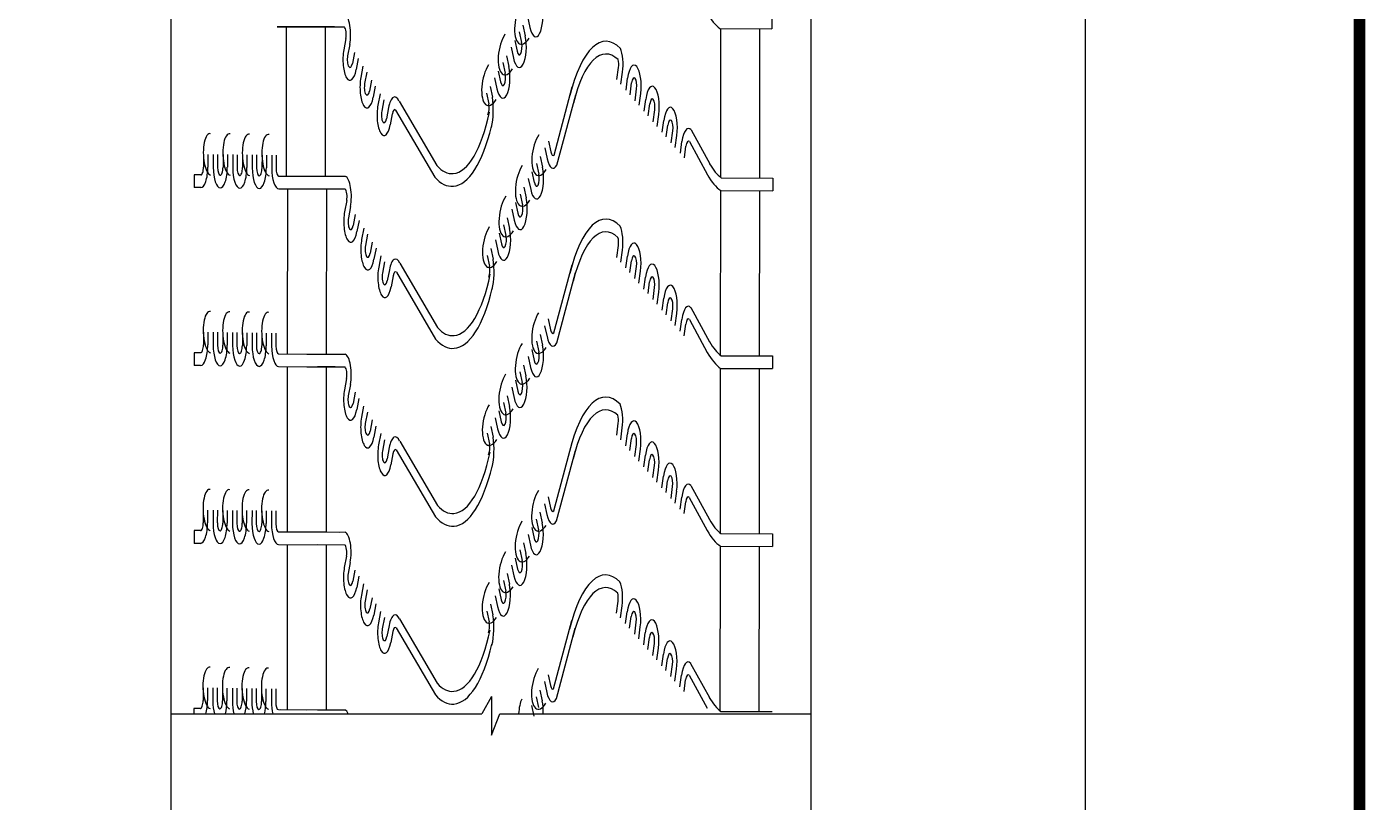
# Model space of a CAD drawing. Header units: inches. Extents: x -26985 to 86262, y -10753 to 149570.
# Drawn here: x -4151 to -3566, y 83993 to 84332 of the extents above; entities that cross this region are included whole.
import ezdxf

# ---------------------------------------------------------------- set-up
doc = ezdxf.new("R2010")
doc.units = ezdxf.units.IN
doc.header["$MEASUREMENT"] = 0
doc.layers.add('JYKC', color=4, linetype='Continuous')
doc.layers.add('JYKC-YM', color=4, linetype='Continuous')

# ---------------------------------------------------------------- blocks, each defined once
blk = doc.blocks.new('1341551151321')
at = {"layer": 'JYKC', "color": 132}
for p, q in [((84369.57, -22359.48), (87909.57, -22359.48)), ((84369.57, -22639.48), (87909.57, -22639.48))]:
    blk.add_line(p, q, dxfattribs=at)
at = {"layer": 'JYKC', "color": 136, "ltscale": 0.5}
for p, q in [((84904.83, -22495.56), (84904.83, -22359.48)), ((84599.78, -22376.5), (84605.33, -22376.5)), ((84605.24, -22399.25), (84605.33, -22376.5)), ((84670.54, -22398.66), (84670.63, -22376.15)), ((84670.63, -22376.15), (84676.18, -22376.15)), ((84676.09, -22398.9), (84676.18, -22376.15)), ((84748.29, -22398.72), (84748.38, -22376.21)), ((84748.38, -22376.21), (84753.93, -22376.21)), ((84753.84, -22398.95), (84753.93, -22376.21)), ((84826.04, -22398.78), (84826.13, -22376.27)), ((84826.13, -22376.27), (84831.68, -22376.27)), ((84831.59, -22399.01), (84831.68, -22376.27)), ((84903.79, -22398.84), (84903.88, -22376.33)), ((84670.61, -22381.84), (84605.31, -22381.79)), ((84748.36, -22381.89), (84676.16, -22381.84)), ((84826.11, -22381.95), (84753.91, -22381.9)), ((84903.86, -22382.01), (84831.66, -22381.96)), ((84670.36, -22398.89), (84605.24, -22398.84)), ((84748.11, -22398.95), (84676.09, -22398.9)), ((84825.86, -22399.01), (84753.84, -22398.95)), ((84903.61, -22399.07), (84831.59, -22399.01)), ((84649.52, -22411.88), (84664.44, -22403.69)), ((84654.71, -22412.55), (84669.14, -22404.7)), ((84727.27, -22411.93), (84742.19, -22403.75)), ((84732.46, -22412.61), (84746.89, -22404.76)), ((84805.02, -22411.99), (84819.94, -22403.81)), ((84810.21, -22412.67), (84824.64, -22404.82)), ((84882.77, -22412.05), (84897.69, -22403.87)), ((84887.96, -22412.73), (84902.39, -22404.88)), ((84659.8, -22416.54), (84654.64, -22415.85)), ((84661.83, -22414.78), (84656.67, -22414.09)), ((84737.55, -22416.6), (84732.39, -22415.91)), ((84739.58, -22414.84), (84734.42, -22414.14)), ((84815.3, -22416.66), (84810.14, -22415.97)), ((84817.33, -22414.9), (84812.17, -22414.2)), ((84893.05, -22416.72), (84887.89, -22416.02)), ((84895.08, -22414.95), (84889.92, -22414.26)), ((84652.62, -22422.7), (84647.46, -22422.01)), ((84655.23, -22420.51), (84649.99, -22419.81)), ((84657.26, -22418.75), (84652.02, -22418.04)), ((84730.37, -22422.76), (84725.21, -22422.07)), ((84732.98, -22420.57), (84727.74, -22419.86)), ((84735.01, -22418.81), (84729.77, -22418.1)), ((84808.12, -22422.82), (84802.96, -22422.13)), ((84810.73, -22420.63), (84805.49, -22419.92)), ((84812.77, -22418.86), (84807.52, -22418.16)), ((84885.87, -22422.88), (84880.71, -22422.19)), ((84888.49, -22420.69), (84883.24, -22419.98)), ((84890.52, -22418.92), (84885.27, -22418.22)), ((84646.02, -22428.43), (84640.78, -22427.73)), ((84648.05, -22426.67), (84642.81, -22425.97)), ((84650.58, -22424.47), (84645.43, -22423.77)), ((84723.77, -22428.49), (84718.53, -22427.79)), ((84725.8, -22426.73), (84720.56, -22426.03)), ((84728.34, -22424.53), (84723.18, -22423.83)), ((84801.52, -22428.55), (84796.28, -22427.85)), ((84803.55, -22426.79), (84798.31, -22426.08)), ((84806.09, -22424.58), (84800.93, -22423.89)), ((84879.27, -22428.61), (84874.03, -22427.91)), ((84881.3, -22426.85), (84876.06, -22426.14)), ((84883.84, -22424.64), (84878.68, -22423.95)), ((84638.83, -22434.6), (84633.59, -22433.89)), ((84641.37, -22432.39), (84636.21, -22431.7)), ((84643.4, -22430.63), (84638.24, -22429.94)), ((84716.58, -22434.65), (84711.34, -22433.95)), ((84719.12, -22432.45), (84713.96, -22431.76)), ((84721.15, -22430.69), (84715.99, -22429.99)), ((84794.33, -22434.71), (84789.09, -22434.01)), ((84796.87, -22432.51), (84791.71, -22431.81)), ((84798.9, -22430.74), (84793.74, -22430.05)), ((84872.08, -22434.77), (84866.84, -22434.07)), ((84874.62, -22432.57), (84869.46, -22431.87)), ((84876.65, -22430.8), (84871.49, -22430.11)), ((84632.15, -22440.32), (84626.99, -22439.62)), ((84634.18, -22438.55), (84629.02, -22437.86)), ((84636.8, -22436.36), (84631.56, -22435.66)), ((84709.9, -22440.37), (84704.74, -22439.68)), ((84711.93, -22438.61), (84706.77, -22437.92)), ((84714.55, -22436.42), (84709.31, -22435.71)), ((84787.65, -22440.43), (84782.49, -22439.74)), ((84789.68, -22438.67), (84784.52, -22437.98)), ((84792.3, -22436.48), (84787.06, -22435.77)), ((84865.4, -22440.49), (84860.24, -22439.8)), ((84867.43, -22438.73), (84862.27, -22438.03)), ((84870.05, -22436.53), (84864.81, -22435.83)), ((84627.58, -22444.28), (84622.34, -22443.58)), ((84629.61, -22442.52), (84624.37, -22441.82)), ((84705.33, -22444.34), (84700.09, -22443.64)), ((84707.36, -22442.58), (84702.12, -22441.87)), ((84783.08, -22444.4), (84777.84, -22443.7)), ((84785.11, -22442.64), (84779.87, -22441.93)), ((84860.83, -22444.46), (84855.59, -22443.75)), ((84862.86, -22442.69), (84857.62, -22441.99)), ((84664.94, -22470.56), (84634.18, -22462.33)), ((84742.69, -22470.62), (84711.93, -22462.39)), ((84820.44, -22470.68), (84789.68, -22462.45)), ((84898.2, -22470.74), (84867.43, -22462.51)), ((84660.59, -22471.8), (84630.76, -22463.83)), ((84738.34, -22471.86), (84708.51, -22463.88)), ((84816.09, -22471.92), (84786.26, -22463.94)), ((84893.85, -22471.98), (84864.01, -22464)), ((84654.48, -22474.25), (84659.22, -22473.22)), ((84657.47, -22475.85), (84662.21, -22474.81)), ((84732.23, -22474.31), (84736.97, -22473.28)), ((84735.22, -22475.91), (84739.96, -22474.87)), ((84809.98, -22474.37), (84814.72, -22473.33)), ((84812.97, -22475.97), (84817.71, -22474.93)), ((84887.73, -22474.43), (84892.47, -22473.39)), ((84890.72, -22476.02), (84895.46, -22474.99)), ((84661.21, -22477.84), (84665.88, -22476.83)), ((84664.21, -22479.44), (84668.88, -22478.42)), ((84667.88, -22481.45), (84672.62, -22480.42)), ((84738.96, -22477.9), (84743.63, -22476.88)), ((84741.96, -22479.5), (84746.63, -22478.48)), ((84745.63, -22481.51), (84750.37, -22480.48)), ((84816.71, -22477.96), (84821.38, -22476.94)), ((84819.71, -22479.56), (84824.38, -22478.54)), ((84823.38, -22481.57), (84828.12, -22480.54)), ((84894.47, -22478.02), (84899.13, -22477)), ((84897.46, -22479.62), (84902.13, -22478.6)), ((84901.13, -22481.63), (84905.87, -22480.59)), ((84600.02, -22483.4), (84604.77, -22482.36)), ((84603.77, -22485.4), (84608.44, -22484.38)), ((84606.76, -22486.99), (84611.43, -22485.97)), ((84670.88, -22483.05), (84675.62, -22482.02)), ((84674.62, -22485.05), (84679.29, -22484.03)), ((84677.61, -22486.64), (84682.28, -22485.62)), ((84748.63, -22483.11), (84753.37, -22482.07)), ((84752.37, -22485.1), (84757.04, -22484.09)), ((84755.36, -22486.7), (84760.03, -22485.68)), ((84826.38, -22483.17), (84831.12, -22482.13)), ((84830.12, -22485.16), (84834.79, -22484.14)), ((84833.11, -22486.76), (84837.78, -22485.74)), ((84610.43, -22489), (84615.18, -22487.97)), ((84613.43, -22490.6), (84618.17, -22489.57)), ((84617.17, -22492.6), (84621.84, -22491.58)), ((84681.28, -22488.65), (84686.03, -22487.62)), ((84684.28, -22490.25), (84689.02, -22489.22)), ((84688.02, -22492.25), (84692.69, -22491.23)), ((84691.02, -22493.84), (84695.69, -22492.83)), ((84759.04, -22488.71), (84763.78, -22487.68)), ((84762.03, -22490.31), (84766.77, -22489.27)), ((84765.77, -22492.31), (84770.44, -22491.29)), ((84768.77, -22493.9), (84773.44, -22492.88)), ((84836.79, -22488.77), (84841.53, -22487.74)), ((84839.78, -22490.37), (84844.52, -22489.33)), ((84843.52, -22492.36), (84848.19, -22491.34)), ((84620.17, -22494.19), (84624.84, -22493.17)), ((84623.84, -22496.21), (84628.58, -22495.17)), ((84626.83, -22497.8), (84631.58, -22496.77)), ((84694.69, -22495.86), (84699.43, -22494.82)), ((84697.68, -22497.45), (84702.43, -22496.42)), ((84701.43, -22499.45), (84706.1, -22498.43)), ((84772.44, -22495.91), (84777.18, -22494.88)), ((84775.44, -22497.51), (84780.18, -22496.48)), ((84779.18, -22499.51), (84783.85, -22498.49)), ((84846.52, -22493.96), (84851.19, -22492.94)), ((84850.19, -22495.97), (84854.93, -22494.94)), ((84853.19, -22497.57), (84857.93, -22496.53)), ((84856.93, -22499.56), (84861.6, -22498.55)), ((84914.09, -22499.16), (84904.83, -22495.56)), ((84630.58, -22499.8), (84635.25, -22498.78)), ((84633.57, -22501.39), (84638.24, -22500.38)), ((84704.42, -22501.05), (84709.09, -22500.03)), ((84782.17, -22501.1), (84786.84, -22500.08)), ((84859.92, -22501.16), (84864.59, -22500.14)), ((84897.32, -22499.16), (84904.83, -22503.34)), ((84897.32, -22499.16), (84914.09, -22499.16)), ((84904.83, -22639.48), (84904.83, -22503.34)), ((84637.02, -22539.61), (84665.15, -22523.13)), ((84640.89, -22541.11), (84670.17, -22523.95)), ((84707.87, -22539.26), (84736, -22522.78)), ((84711.74, -22540.77), (84741.03, -22523.6)), ((84785.62, -22539.32), (84813.75, -22522.84)), ((84789.49, -22540.82), (84818.78, -22523.66)), ((84863.37, -22539.38), (84891.5, -22522.9)), ((84867.24, -22540.88), (84896.53, -22523.72)), ((84639.84, -22544.19), (84644.7, -22545.1)), ((84642.51, -22542.53), (84647.37, -22543.44)), ((84710.69, -22543.84), (84715.55, -22544.75)), ((84713.36, -22542.18), (84718.22, -22543.09)), ((84788.44, -22543.9), (84793.31, -22544.81)), ((84791.11, -22542.24), (84795.97, -22543.15)), ((84866.19, -22543.96), (84871.06, -22544.87)), ((84868.86, -22542.3), (84873.72, -22543.21)), ((84630.43, -22549.99), (84635.29, -22550.9)), ((84633.76, -22547.91), (84638.7, -22548.84)), ((84636.43, -22546.25), (84641.37, -22547.18)), ((84698.61, -22551.3), (84703.47, -22552.21)), ((84701.28, -22549.64), (84706.14, -22550.55)), ((84704.61, -22547.56), (84709.55, -22548.49)), ((84707.28, -22545.9), (84712.22, -22546.83)), ((84776.36, -22551.36), (84781.22, -22552.27)), ((84779.03, -22549.7), (84783.89, -22550.61)), ((84782.36, -22547.62), (84787.3, -22548.55)), ((84785.03, -22545.96), (84789.97, -22546.89)), ((84854.11, -22551.42), (84858.97, -22552.33)), ((84856.78, -22549.76), (84861.64, -22550.67)), ((84860.11, -22547.68), (84865.05, -22548.6)), ((84862.78, -22546.02), (84867.72, -22546.94)), ((84621.67, -22555.37), (84626.61, -22556.3)), ((84624.34, -22553.71), (84629.28, -22554.64)), ((84627.76, -22551.65), (84632.62, -22552.56)), ((84689.19, -22557.1), (84694.05, -22558.01)), ((84692.53, -22555.02), (84697.46, -22555.95)), ((84695.19, -22553.36), (84700.13, -22554.29)), ((84766.94, -22557.16), (84771.8, -22558.07)), ((84770.28, -22555.08), (84775.21, -22556.01)), ((84772.94, -22553.42), (84777.88, -22554.35)), ((84844.69, -22557.22), (84849.55, -22558.13)), ((84848.03, -22555.14), (84852.96, -22556.07)), ((84850.69, -22553.48), (84855.63, -22554.4)), ((84609.59, -22562.83), (84614.53, -22563.76)), ((84612.26, -22561.17), (84617.19, -22562.1)), ((84615.67, -22559.11), (84620.53, -22560.02)), ((84618.34, -22557.45), (84623.2, -22558.36)), ((84680.44, -22562.49), (84685.38, -22563.41)), ((84683.11, -22560.82), (84688.04, -22561.75)), ((84686.52, -22558.76), (84691.38, -22559.67)), ((84747.55, -22579.93), (84747.62, -22563.11)), ((84758.19, -22562.54), (84763.13, -22563.47)), ((84760.86, -22560.88), (84765.8, -22561.81)), ((84764.27, -22558.82), (84769.13, -22559.73)), ((84825.32, -22575.25), (84825.37, -22563.17)), ((84835.94, -22562.6), (84840.88, -22563.53)), ((84838.61, -22560.94), (84843.55, -22561.87)), ((84842.02, -22558.88), (84846.88, -22559.79)), ((84604.52, -22592.93), (84604.57, -22563.5)), ((84604.55, -22567.87), (84604.52, -22592.93)), ((84669.75, -22592.19), (84669.78, -22563.22)), ((84675.3, -22592.2), (84675.33, -22563.22)), ((84747.57, -22575.2), (84747.61, -22565.54)), ((84753.1, -22579.94), (84753.17, -22563.21)), ((84753.15, -22567.58), (84753.12, -22575.2)), ((84825.32, -22575.25), (84825.36, -22565.6)), ((84830.87, -22575.26), (84830.92, -22563.27)), ((84903.07, -22575.31), (84903.12, -22563.23)), ((84903.07, -22575.31), (84903.11, -22565.66)), ((84669.77, -22571.75), (84604.55, -22571.7)), ((84675.33, -22571.35), (84747.59, -22571.41)), ((84753.14, -22571.41), (84825.34, -22571.46)), ((84825.25, -22592.31), (84825.34, -22571.46)), ((84830.8, -22592.31), (84830.89, -22571.47)), ((84830.89, -22571.47), (84903.09, -22571.52)), ((84903, -22592.37), (84903.09, -22571.52)), ((84747.5, -22592.25), (84747.55, -22579.93)), ((84753.05, -22592.26), (84753.1, -22579.94)), ((84903.01, -22591.28), (84903.05, -22580.05)), ((84669.75, -22588.81), (84604.53, -22588.76)), ((84675.31, -22588.41), (84747.52, -22588.46)), ((84753.07, -22588.47), (84825.27, -22588.52)), ((84830.82, -22588.52), (84903.02, -22588.58)), ((84660.63, -22597.64), (84666.17, -22597.64)), ((84660.64, -22593.37), (84666.27, -22593.38)), ((84660.64, -22595.27), (84666.27, -22595.27)), ((84738.38, -22597.69), (84743.92, -22597.7)), ((84738.39, -22593.43), (84744.02, -22593.43)), ((84738.39, -22595.33), (84744.02, -22595.33)), ((84816.13, -22597.75), (84821.67, -22597.76)), ((84816.14, -22593.49), (84821.78, -22593.49)), ((84816.14, -22595.38), (84821.77, -22595.39)), ((84893.88, -22597.81), (84899.42, -22597.81)), ((84893.89, -22593.55), (84899.53, -22593.55)), ((84893.89, -22595.44), (84899.52, -22595.45)), ((84660.51, -22603.8), (84666.15, -22603.8)), ((84660.52, -22601.9), (84666.15, -22601.9)), ((84660.62, -22599.53), (84666.16, -22599.54)), ((84738.27, -22601.96), (84743.9, -22601.96)), ((84738.27, -22603.85), (84743.9, -22603.86)), ((84738.37, -22599.59), (84743.91, -22599.59)), ((84816.02, -22602.02), (84821.65, -22602.02)), ((84816.02, -22603.91), (84821.65, -22603.92)), ((84816.12, -22599.65), (84821.66, -22599.65)), ((84893.77, -22602.07), (84899.4, -22602.08)), ((84893.77, -22603.97), (84899.4, -22603.97)), ((84893.87, -22599.71), (84899.41, -22599.71)), ((84660.5, -22608.06), (84666.04, -22608.06)), ((84660.51, -22606.16), (84666.05, -22606.17)), ((84738.25, -22608.12), (84743.79, -22608.12)), ((84738.26, -22606.22), (84743.8, -22606.23)), ((84816, -22608.18), (84821.54, -22608.18)), ((84816.01, -22606.28), (84821.55, -22606.28)), ((84893.75, -22608.23), (84899.29, -22608.24)), ((84893.76, -22606.34), (84899.3, -22606.34)), ((84660.38, -22614.69), (84665.93, -22614.7)), ((84660.39, -22612.32), (84666.02, -22612.33)), ((84660.4, -22610.43), (84666.03, -22610.43)), ((84738.13, -22614.75), (84743.68, -22614.75)), ((84738.14, -22612.38), (84743.77, -22612.39)), ((84738.15, -22610.49), (84743.78, -22610.49)), ((84815.88, -22614.81), (84821.43, -22614.81)), ((84815.89, -22612.44), (84821.52, -22612.44)), ((84815.9, -22610.54), (84821.53, -22610.55)), ((84893.63, -22614.87), (84899.18, -22614.87)), ((84893.64, -22612.5), (84899.27, -22612.5)), ((84893.65, -22610.6), (84899.28, -22610.61)), ((84660.27, -22620.85), (84665.9, -22620.86)), ((84660.28, -22618.96), (84665.91, -22618.96)), ((84660.38, -22616.59), (84665.92, -22616.59)), ((84738.02, -22620.91), (84743.65, -22620.91)), ((84738.03, -22619.01), (84743.66, -22619.02)), ((84738.13, -22616.65), (84743.67, -22616.65)), ((84815.77, -22620.97), (84821.4, -22620.97)), ((84815.78, -22619.07), (84821.41, -22619.08)), ((84815.88, -22616.7), (84821.42, -22616.71)), ((84893.52, -22621.03), (84899.15, -22621.03)), ((84893.53, -22619.13), (84899.16, -22619.13)), ((84893.63, -22616.76), (84899.17, -22616.77)), ((84660.25, -22625.11), (84665.8, -22625.12)), ((84660.26, -22623.22), (84665.81, -22623.22)), ((84669.26, -22626.31), (84669.25, -22629.15)), ((84674.82, -22626.31), (84674.81, -22629.15)), ((84738, -22625.17), (84743.55, -22625.18)), ((84738.01, -22623.28), (84743.56, -22623.28)), ((84747.01, -22626.36), (84747, -22629.21)), ((84752.57, -22626.37), (84752.56, -22629.21)), ((84815.75, -22625.23), (84821.3, -22625.24)), ((84815.76, -22623.34), (84821.31, -22623.34)), ((84824.76, -22626.42), (84824.75, -22629.27)), ((84830.32, -22626.43), (84830.31, -22629.27)), ((84893.5, -22625.29), (84899.05, -22625.29)), ((84893.51, -22623.39), (84899.06, -22623.4)), ((84902.51, -22626.48), (84902.5, -22629.32)), ((84669.25, -22629.15), (84674.81, -22629.15)), ((84747, -22629.21), (84752.56, -22629.21)), ((84824.75, -22629.27), (84830.31, -22629.27)), ((84902.5, -22629.32), (84904.83, -22629.33))]:
    blk.add_line(p, q, dxfattribs=at)
for centre, major_axis, ratio, start_param, end_param in [((84545.95, -22394.36), (-60.98, 0.02), 0.341242, 2.602865, 2.905452), ((84616.8, -22394.01), (-55.43, 0.02), 0.341242, 2.602865, 2.893909), ((84616.8, -22394.01), (-60.98, 0.02), 0.341242, 2.602865, 2.905452), ((84694.55, -22394.07), (-55.43, 0.02), 0.341242, 2.602865, 2.893909), ((84694.55, -22394.07), (-60.98, 0.02), 0.341242, 2.602865, 2.905452), ((84772.3, -22394.13), (-55.43, 0.02), 0.341242, 2.602865, 2.893909), ((84772.3, -22394.13), (-60.98, 0.02), 0.341242, 2.602865, 2.905452), ((84850.06, -22394.18), (-55.43, 0.02), 0.341242, 2.602865, 2.893909), ((84657.94, -22412.98), (-9.02, 0), 0.341242, -0.374162, 1.196634), ((84657.94, -22412.98), (-3.47, 0), 0.341242, -0.374162, 1.196634), ((84735.69, -22413.04), (-9.02, 0), 0.341242, -0.374162, 1.196634), ((84735.69, -22413.04), (-3.47, 0), 0.341242, -0.374162, 1.196634), ((84813.44, -22413.1), (-9.02, 0), 0.341242, -0.374162, 1.196634), ((84813.44, -22413.1), (-3.47, 0), 0.341242, -0.374162, 1.196634), ((84891.19, -22413.16), (-9.02, 0), 0.341242, -0.374162, 1.196634), ((84891.19, -22413.16), (-3.47, 0), 0.341242, -0.374162, 1.196634), ((84648.72, -22420.91), (-9.02, 0), 0.341242, -0.374162, 1.196634), ((84648.72, -22420.91), (-9.02, 0), 0.341242, 4.338227, 5.909023), ((84648.72, -22420.91), (-3.47, 0), 0.341242, -0.374162, 1.196634), ((84648.72, -22420.91), (-3.47, 0), 0.341242, 4.338227, 5.909023), ((84726.47, -22420.97), (-9.02, 0), 0.341242, -0.374162, 1.196634), ((84726.47, -22420.97), (-9.02, 0), 0.341242, 4.338227, 5.909023), ((84726.47, -22420.97), (-3.47, 0), 0.341242, -0.374162, 1.196634), ((84726.47, -22420.97), (-3.47, 0), 0.341242, 4.338227, 5.909023), ((84804.23, -22421.03), (-9.02, 0), 0.341242, -0.374162, 1.196634), ((84804.23, -22421.03), (-9.02, 0), 0.341242, 4.338227, 5.909023), ((84804.23, -22421.03), (-3.47, 0), 0.341242, -0.374162, 1.196634), ((84804.23, -22421.03), (-3.47, 0), 0.341242, 4.338227, 5.909023), ((84881.98, -22421.08), (-9.02, 0), 0.341242, -0.374162, 1.196634), ((84881.98, -22421.08), (-9.02, 0), 0.341242, 4.338227, 5.909023), ((84881.98, -22421.08), (-3.47, 0), 0.341242, -0.374162, 1.196634), ((84881.98, -22421.08), (-3.47, 0), 0.341242, 4.338227, 5.909023), ((84639.51, -22428.83), (-9.02, 0), 0.341242, -0.374162, 1.196634), ((84639.51, -22428.83), (-9.02, 0), 0.341242, 4.338227, 5.909023), ((84639.51, -22428.83), (-3.47, 0), 0.341242, -0.374162, 1.196634), ((84639.51, -22428.83), (-3.47, 0), 0.341242, 4.338227, 5.909023), ((84717.26, -22428.89), (-9.02, 0), 0.341242, -0.374162, 1.196634), ((84717.26, -22428.89), (-9.02, 0), 0.341242, 4.338227, 5.909023), ((84717.26, -22428.89), (-3.47, 0), 0.341242, -0.374162, 1.196634), ((84717.26, -22428.89), (-3.47, 0), 0.341242, 4.338227, 5.909023), ((84795.01, -22428.95), (-9.02, 0), 0.341242, -0.374162, 1.196634), ((84795.01, -22428.95), (-9.02, 0), 0.341242, 4.338227, 5.909023), ((84795.01, -22428.95), (-3.47, 0), 0.341242, -0.374162, 1.196634), ((84795.01, -22428.95), (-3.47, 0), 0.341242, 4.338227, 5.909023), ((84872.76, -22429.01), (-9.02, 0), 0.341242, -0.374162, 1.196634), ((84872.76, -22429.01), (-9.02, 0), 0.341242, 4.338227, 5.909023), ((84872.76, -22429.01), (-3.47, 0), 0.341242, 4.338227, 5.909023), ((84630.29, -22436.76), (-9.02, 0), 0.341242, 4.338227, 5.909023), ((84708.04, -22436.82), (-9.02, 0), 0.341242, 4.338227, 5.909023), ((84785.79, -22436.87), (-9.02, 0), 0.341242, 4.338227, 5.909023), ((84863.54, -22436.93), (-9.02, 0), 0.341242, 4.338227, 5.909023), ((84872.76, -22429.01), (-3.47, 0), 0.341242, -0.374162, 1.196634), ((84630.29, -22436.76), (-9.02, 0), 0.341242, -0.374162, 1.196634), ((84630.29, -22436.76), (-3.47, 0), 0.341242, -0.374162, 1.196634), ((84630.29, -22436.76), (-3.47, 0), 0.341242, 4.338227, 5.909023), ((84708.04, -22436.82), (-9.02, 0), 0.341242, -0.374162, 1.196634), ((84708.04, -22436.82), (-3.47, 0), 0.341242, -0.374162, 1.196634), ((84708.04, -22436.82), (-3.47, 0), 0.341242, 4.338227, 5.909023), ((84785.79, -22436.87), (-9.02, 0), 0.341242, -0.374162, 1.196634), ((84785.79, -22436.87), (-3.47, 0), 0.341242, -0.374162, 1.196634), ((84785.79, -22436.87), (-3.47, 0), 0.341242, 4.338227, 5.909023), ((84863.54, -22436.93), (-9.02, 0), 0.341242, -0.374162, 1.196634), ((84863.54, -22436.93), (-3.47, 0), 0.341242, -0.374162, 1.196634), ((84863.54, -22436.93), (-3.47, 0), 0.341242, 4.338227, 5.909023), ((84667.56, -22449.11), (-56.72, 0.02), 0.341242, -0.331304, 0.950863), ((84667.56, -22449.11), (-51.16, 0.02), 0.341242, -0.309511, 0.953198), ((84621.07, -22444.68), (-9.02, 0), 0.341242, 4.338227, 5.626277), ((84621.07, -22444.68), (-3.47, 0), 0.341242, 4.338227, 5.416137), ((84745.31, -22449.17), (-56.72, 0.02), 0.341242, -0.331304, 0.950863), ((84745.31, -22449.17), (-51.16, 0.02), 0.341242, -0.309511, 0.953198), ((84698.82, -22444.74), (-9.02, 0), 0.341242, 4.338227, 5.626277), ((84698.82, -22444.74), (-3.47, 0), 0.341242, 4.338227, 5.416137), ((84823.06, -22449.23), (-56.72, 0.02), 0.341242, -0.331304, 0.950863), ((84823.06, -22449.23), (-51.16, 0.02), 0.341242, -0.309511, 0.953198), ((84776.57, -22444.8), (-9.02, 0), 0.341242, 4.338227, 5.626277), ((84776.57, -22444.8), (-3.47, 0), 0.341242, 4.338227, 5.416137), ((84900.81, -22449.29), (-56.72, 0.02), 0.341242, -0.331304, 0.950863), ((84900.81, -22449.29), (-51.16, 0.02), 0.341242, -0.309511, 0.953198), ((84854.32, -22444.86), (-9.02, 0), 0.341242, 4.338227, 5.626277), ((84854.32, -22444.86), (-3.47, 0), 0.341242, 4.338227, 5.416137), ((84659.34, -22476.85), (-10.17, 2.02), 0.413056, 0.81249, 3.954083), ((84657.34, -22472.22), (-3.47, 0), 0.341242, 2.140528, 3.500688), ((84657.34, -22472.22), (-9.02, 0), 0.341242, 2.140528, 3.711324), ((84737.09, -22476.91), (-10.17, 2.02), 0.413056, 0.81249, 3.954083), ((84735.09, -22472.28), (-3.47, 0), 0.341242, 2.140528, 3.500688), ((84735.09, -22472.28), (-9.02, 0), 0.341242, 2.140528, 3.711324), ((84814.84, -22476.96), (-10.17, 2.02), 0.413056, 0.81249, 3.954083), ((84812.85, -22472.34), (-3.47, 0), 0.341242, 2.140528, 3.500688), ((84812.85, -22472.34), (-9.02, 0), 0.341242, 2.140528, 3.711324), ((84890.6, -22472.39), (-3.47, 0), 0.341242, 2.140528, 3.500688), ((84890.6, -22472.39), (-9.02, 0), 0.341242, 2.140528, 3.711324), ((84599.9, -22479.77), (-9.02, 0), 0.341242, 3.711324, 5.28212), ((84599.9, -22479.77), (-9.02, 0), 0.341242, 2.140528, 3.711324), ((84670.75, -22479.42), (-9.02, 0), 0.341242, 3.711324, 5.28212), ((84670.75, -22479.42), (-3.47, 0), 0.341242, 3.711324, 5.28212), ((84670.75, -22479.42), (-3.47, 0), 0.341242, 2.140528, 3.711324), ((84670.75, -22479.42), (-9.02, 0), 0.341242, 2.140528, 3.711324), ((84748.5, -22479.48), (-9.02, 0), 0.341242, 3.711324, 5.28212), ((84748.5, -22479.48), (-3.47, 0), 0.341242, 3.711324, 5.28212), ((84748.5, -22479.48), (-3.47, 0), 0.341242, 2.140528, 3.711324), ((84748.5, -22479.48), (-9.02, 0), 0.341242, 2.140528, 3.711324), ((84826.25, -22479.54), (-9.02, 0), 0.341242, 3.711324, 5.28212), ((84826.25, -22479.54), (-3.47, 0), 0.341242, 3.711324, 5.28212), ((84826.25, -22479.54), (-3.47, 0), 0.341242, 2.140528, 3.711324), ((84826.25, -22479.54), (-9.02, 0), 0.341242, 2.140528, 3.711324), ((84892.59, -22477.02), (-10.17, 2.02), 0.413056, 0.81249, 3.954083), ((84904, -22479.6), (-9.02, 0), 0.341242, 4.620867, 5.28212), ((84601.9, -22484.4), (-10.17, 2.02), 0.413056, 0.81249, 3.954083), ((84613.3, -22486.97), (-9.02, 0), 0.341242, 3.711324, 5.28212), ((84613.3, -22486.97), (-3.47, 0), 0.341242, 3.711324, 5.28212), ((84613.3, -22486.97), (-3.47, 0), 0.341242, 2.140528, 3.711324), ((84613.3, -22486.97), (-9.02, 0), 0.341242, 2.140528, 3.711324), ((84672.75, -22484.05), (-10.17, 2.02), 0.413056, 0.81249, 3.954083), ((84684.15, -22486.62), (-9.02, 0), 0.341242, 3.711324, 5.28212), ((84684.15, -22486.62), (-3.47, 0), 0.341242, 3.711324, 5.28212), ((84684.15, -22486.62), (-3.47, 0), 0.341242, 2.140528, 3.711324), ((84684.15, -22486.62), (-9.02, 0), 0.341242, 2.140528, 3.711324), ((84750.5, -22484.11), (-10.17, 2.02), 0.413056, 0.81249, 3.954083), ((84761.9, -22486.68), (-9.02, 0), 0.341242, 3.711324, 5.28212), ((84761.9, -22486.68), (-3.47, 0), 0.341242, 3.711324, 5.28212), ((84761.9, -22486.68), (-3.47, 0), 0.341242, 2.140528, 3.711324), ((84761.9, -22486.68), (-9.02, 0), 0.341242, 2.140528, 3.711324), ((84828.25, -22484.16), (-10.17, 2.02), 0.413056, 0.81249, 3.954083), ((84839.65, -22486.74), (-9.02, 0), 0.341242, 3.711324, 5.28212), ((84839.65, -22486.74), (-3.47, 0), 0.341242, 3.711324, 5.28212), ((84839.65, -22486.74), (-3.47, 0), 0.341242, 2.140528, 3.711324), ((84839.65, -22486.74), (-9.02, 0), 0.341242, 2.140528, 3.711324), ((84906, -22484.22), (-9.02, 0), 0.341242, 0.569731, 1.440678), ((84615.3, -22491.6), (-10.17, 2.02), 0.413056, 0.81249, 3.954083), ((84626.71, -22494.17), (-9.02, 0), 0.341242, 3.711324, 5.28212), ((84626.71, -22494.17), (-3.47, 0), 0.341242, 3.711324, 5.28212), ((84626.71, -22494.17), (-9.02, 0), 0.341242, 2.140528, 3.711324), ((84686.15, -22491.25), (-10.17, 2.02), 0.413056, 0.81249, 3.954083), ((84697.56, -22493.82), (-9.02, 0), 0.341242, 3.711324, 5.28212), ((84697.56, -22493.82), (-3.47, 0), 0.341242, 3.711324, 5.28212), ((84697.56, -22493.82), (-9.02, 0), 0.341242, 2.140528, 3.711324), ((84763.9, -22491.31), (-10.17, 2.02), 0.413056, 0.81249, 3.954083), ((84775.31, -22493.88), (-9.02, 0), 0.341242, 3.711324, 5.28212), ((84775.31, -22493.88), (-3.47, 0), 0.341242, 3.711324, 5.28212), ((84775.31, -22493.88), (-9.02, 0), 0.341242, 2.140528, 3.711324), ((84841.65, -22491.37), (-10.17, 2.02), 0.413056, 0.81249, 3.954083), ((84853.06, -22493.94), (-9.02, 0), 0.341242, 3.711324, 5.28212), ((84853.06, -22493.94), (-3.47, 0), 0.341242, 3.711324, 5.28212), ((84853.06, -22493.94), (-9.02, 0), 0.341242, 2.140528, 3.711324), ((84628.71, -22498.8), (-10.17, 2.02), 0.413056, 0.81249, 3.954083), ((84626.71, -22494.17), (-3.47, 0), 0.341242, 2.140528, 3.711324), ((84640.86, -22502.81), (-13.07, 0), 0.341242, 4.092329, 5.156915), ((84699.56, -22498.45), (-10.17, 2.02), 0.413056, 0.81249, 3.954083), ((84697.56, -22493.82), (-3.47, 0), 0.341242, 2.140528, 3.711324), ((84711.71, -22502.46), (-13.07, 0), 0.341242, 4.092329, 5.156915), ((84777.31, -22498.51), (-10.17, 2.02), 0.413056, 0.81249, 3.954083), ((84775.31, -22493.88), (-3.47, 0), 0.341242, 2.140528, 3.711324), ((84789.46, -22502.51), (-13.07, 0), 0.341242, 4.092329, 5.156915), ((84855.06, -22498.57), (-10.17, 2.02), 0.413056, 0.81249, 3.954083), ((84853.06, -22493.94), (-3.47, 0), 0.341242, 2.140528, 3.711324), ((84867.22, -22502.57), (-13.07, 0), 0.341242, 4.092329, 5.156915), ((84640.11, -22501.37), (-3.47, 0), 0.341242, 3.711324, 5.28212), ((84612.18, -22516.41), (-56.48, 0.02), 0.341242, 3.170337, 4.159464), ((84612.89, -22516.31), (-61.32, 0.02), 0.341242, 3.164706, 4.10185), ((84710.96, -22501.02), (-3.47, 0), 0.341242, 3.711324, 5.28212), ((84683.03, -22516.06), (-56.48, 0.02), 0.341242, 3.170337, 4.159464), ((84683.74, -22515.96), (-61.32, 0.02), 0.341242, 3.164706, 4.10185), ((84788.71, -22501.08), (-3.47, 0), 0.341242, 3.711324, 5.28212), ((84760.78, -22516.12), (-56.48, 0.02), 0.341242, 3.170337, 4.159464), ((84761.49, -22516.02), (-61.32, 0.02), 0.341242, 3.164706, 4.10185), ((84866.46, -22501.14), (-3.47, 0), 0.341242, 3.711324, 5.28212), ((84838.53, -22516.18), (-56.48, 0.02), 0.341242, 3.170337, 4.159464), ((84839.24, -22516.08), (-61.32, 0.02), 0.341242, 3.164706, 4.10185), ((84613.83, -22516.52), (-54.84, 0.02), 0.341242, 2.781505, 3.176956), ((84613.83, -22516.52), (-60.39, 0.02), 0.341242, 2.773629, 3.175186), ((84684.68, -22516.17), (-54.84, 0.02), 0.341242, 2.781505, 3.176956), ((84684.68, -22516.17), (-60.39, 0.02), 0.341242, 2.773629, 3.175186), ((84762.43, -22516.23), (-54.84, 0.02), 0.341242, 2.781505, 3.176956), ((84762.43, -22516.23), (-60.39, 0.02), 0.341242, 2.773629, 3.175186), ((84840.18, -22516.29), (-54.84, 0.02), 0.341242, 2.781505, 3.176956), ((84840.18, -22516.29), (-60.39, 0.02), 0.341242, 2.773629, 3.175186), ((84644.18, -22541.49), (-9.02, 0), 0.341242, -0.654373, 1.069572), ((84715.03, -22541.14), (-9.02, 0), 0.341242, -0.654373, 1.069572), ((84792.78, -22541.2), (-9.02, 0), 0.341242, -0.654373, 1.069572), ((84870.53, -22541.26), (-9.02, 0), 0.341242, -0.654373, 1.069572), ((84644.18, -22541.49), (-3.47, 0), 0.341242, -0.321378, 1.069572), ((84643.04, -22546.14), (-3.47, 0), 0.341242, 2.640369, 4.211165), ((84643.04, -22546.14), (-9.02, 0), 0.341242, 2.640369, 4.211165), ((84715.03, -22541.14), (-3.47, 0), 0.341242, -0.321378, 1.069572), ((84713.89, -22545.79), (-3.47, 0), 0.341242, 2.640369, 4.211165), ((84713.89, -22545.79), (-9.02, 0), 0.341242, 2.640369, 4.211165), ((84792.78, -22541.2), (-3.47, 0), 0.341242, -0.321378, 1.069572), ((84791.64, -22545.85), (-3.47, 0), 0.341242, 2.640369, 4.211165), ((84791.64, -22545.85), (-9.02, 0), 0.341242, 2.640369, 4.211165), ((84870.53, -22541.26), (-3.47, 0), 0.341242, -0.321378, 1.069572), ((84869.39, -22545.91), (-3.47, 0), 0.341242, 2.640369, 4.211165), ((84869.39, -22545.91), (-9.02, 0), 0.341242, 2.640369, 4.211165), ((84630.95, -22553.6), (-9.02, 0), 0.341242, 2.640369, 4.211165), ((84643.04, -22546.14), (-9.02, 0), 0.341242, 1.069572, 2.640369), ((84643.04, -22546.14), (-3.47, 0), 0.341242, 1.069572, 2.640369), ((84701.8, -22553.25), (-9.02, 0), 0.341242, 2.640369, 4.211165), ((84713.89, -22545.79), (-9.02, 0), 0.341242, 1.069572, 2.640369), ((84713.89, -22545.79), (-3.47, 0), 0.341242, 1.069572, 2.640369), ((84779.55, -22553.31), (-9.02, 0), 0.341242, 2.640369, 4.211165), ((84791.64, -22545.85), (-9.02, 0), 0.341242, 1.069572, 2.640369), ((84791.64, -22545.85), (-3.47, 0), 0.341242, 1.069572, 2.640369), ((84857.3, -22553.37), (-9.02, 0), 0.341242, 2.640369, 4.211165), ((84869.39, -22545.91), (-9.02, 0), 0.341242, 1.069572, 2.640369), ((84869.39, -22545.91), (-3.47, 0), 0.341242, 1.069572, 2.640369), ((84630.95, -22553.6), (-9.02, 0), 0.341242, 1.069572, 2.640369), ((84630.95, -22553.6), (-3.47, 0), 0.341242, 1.069572, 2.640369), ((84630.95, -22553.6), (-3.47, 0), 0.341242, 2.640369, 4.211165), ((84701.8, -22553.25), (-9.02, 0), 0.341242, 1.069572, 2.640369), ((84701.8, -22553.25), (-3.47, 0), 0.341242, 1.069572, 2.640369), ((84701.8, -22553.25), (-3.47, 0), 0.341242, 2.640369, 4.211165), ((84779.55, -22553.31), (-9.02, 0), 0.341242, 1.069572, 2.640369), ((84779.55, -22553.31), (-3.47, 0), 0.341242, 1.069572, 2.640369), ((84779.55, -22553.31), (-3.47, 0), 0.341242, 2.640369, 4.211165), ((84857.3, -22553.37), (-9.02, 0), 0.341242, 1.069572, 2.640369), ((84857.3, -22553.37), (-3.47, 0), 0.341242, 1.069572, 2.640369), ((84857.3, -22553.37), (-3.47, 0), 0.341242, 2.640369, 4.211165), ((84607.92, -22563.87), (-9.02, 0), 0.341242, 4.211165, 6.131413), ((84607.92, -22563.87), (-3.47, 0), 0.341242, 4.211165, 5.96401), ((84618.86, -22561.06), (-9.02, 0), 0.341242, 1.069572, 2.640369), ((84618.86, -22561.06), (-3.47, 0), 0.341242, 1.069572, 2.640369), ((84618.86, -22561.06), (-3.47, 0), 0.341242, 2.640369, 4.211165), ((84618.86, -22561.06), (-9.02, 0), 0.341242, 2.640369, 4.211165), ((84678.77, -22563.52), (-9.02, 0), 0.341242, 4.211165, 6.131413), ((84678.77, -22563.52), (-3.47, 0), 0.341242, 4.211165, 5.96401), ((84689.71, -22560.71), (-9.02, 0), 0.341242, 1.069572, 2.640369), ((84689.71, -22560.71), (-3.47, 0), 0.341242, 1.069572, 2.640369), ((84689.71, -22560.71), (-3.47, 0), 0.341242, 2.640369, 4.211165), ((84689.71, -22560.71), (-9.02, 0), 0.341242, 2.640369, 4.211165), ((84756.52, -22563.58), (-9.02, 0), 0.341242, 4.211165, 6.131413), ((84756.52, -22563.58), (-3.47, 0), 0.341242, 4.211165, 5.96401), ((84767.46, -22560.77), (-9.02, 0), 0.341242, 1.069572, 2.640369), ((84767.46, -22560.77), (-3.47, 0), 0.341242, 1.069572, 2.640369), ((84767.46, -22560.77), (-3.47, 0), 0.341242, 2.640369, 4.211165), ((84767.46, -22560.77), (-9.02, 0), 0.341242, 2.640369, 4.211165), ((84834.27, -22563.64), (-9.02, 0), 0.341242, 4.211165, 6.131413), ((84834.27, -22563.64), (-3.47, 0), 0.341242, 4.211165, 5.96401), ((84845.21, -22560.83), (-9.02, 0), 0.341242, 1.069572, 2.640369), ((84845.21, -22560.83), (-3.47, 0), 0.341242, 1.069572, 2.640369), ((84845.21, -22560.83), (-3.47, 0), 0.341242, 2.640369, 4.211165), ((84845.21, -22560.83), (-9.02, 0), 0.341242, 2.640369, 4.211165), ((84912.02, -22563.7), (-9.02, 0), 0.341242, -0.647951, -0.151772), ((84666.28, -22592.19), (-3.47, 0), 0.341242, 1.569514, 3.14031), ((84666.28, -22592.19), (-9.02, 0), 0.341242, 1.569514, 3.14031), ((84744.03, -22592.25), (-3.47, 0), 0.341242, 1.569514, 3.14031), ((84744.03, -22592.25), (-9.02, 0), 0.341242, 1.569514, 3.14031), ((84821.78, -22592.31), (-9.02, 0), 0.341242, 1.569514, 3.14031), ((84821.78, -22592.31), (-3.47, 0), 0.341242, 1.569514, 3.14031), ((84899.53, -22592.37), (-3.47, 0), 0.341242, 1.569514, 3.14031), ((84660.63, -22596.45), (9.07, 0.34), 0.348395, 3.033278, 6.174871), ((84666.16, -22600.72), (-9.02, 0), 0.341242, 3.14031, 4.711107), ((84738.38, -22596.51), (9.07, 0.34), 0.348395, 3.033278, 6.174871), ((84743.91, -22600.78), (-9.02, 0), 0.341242, 3.14031, 4.711107), ((84816.13, -22596.57), (9.07, 0.34), 0.348395, 3.033278, 6.174871), ((84821.66, -22600.84), (-9.02, 0), 0.341242, 3.14031, 4.711107), ((84893.88, -22596.63), (9.07, 0.34), 0.348395, 3.033278, 6.174871), ((84899.41, -22600.89), (-9.02, 0), 0.341242, 4.068614, 4.711107), ((84899.53, -22592.37), (-9.02, 0), 0.341242, 1.569514, 2.198021), ((84666.16, -22600.72), (-3.47, 0), 0.341242, 1.569514, 3.14031), ((84666.16, -22600.72), (-9.02, 0), 0.341242, 1.569514, 3.14031), ((84666.16, -22600.72), (-3.47, 0), 0.341242, 3.14031, 4.711107), ((84743.91, -22600.78), (-9.02, 0), 0.341242, 1.569514, 3.14031), ((84743.91, -22600.78), (-3.47, 0), 0.341242, 1.569514, 3.14031), ((84743.91, -22600.78), (-3.47, 0), 0.341242, 3.14031, 4.711107), ((84821.66, -22600.84), (-9.02, 0), 0.341242, 1.569514, 3.14031), ((84821.66, -22600.84), (-3.47, 0), 0.341242, 1.569514, 3.14031), ((84821.66, -22600.84), (-3.47, 0), 0.341242, 3.14031, 4.711107), ((84899.41, -22600.89), (-3.47, 0), 0.341242, 1.569514, 3.14031), ((84899.41, -22600.89), (-9.02, 0), 0.341242, 1.569514, 2.214784), ((84899.41, -22600.89), (-3.47, 0), 0.341242, 3.14031, 4.711107), ((84660.51, -22604.98), (9.07, 0.34), 0.348395, 3.033278, 6.174871), ((84666.04, -22609.25), (-9.02, 0), 0.341242, 1.569514, 3.14031), ((84666.04, -22609.25), (-3.47, 0), 0.341242, 1.569514, 3.14031), ((84666.04, -22609.25), (-3.47, 0), 0.341242, 3.14031, 4.711107), ((84666.04, -22609.25), (-9.02, 0), 0.341242, 3.14031, 4.711107), ((84738.26, -22605.04), (9.07, 0.34), 0.348395, 3.033278, 6.174871), ((84743.79, -22609.31), (-9.02, 0), 0.341242, 1.569514, 3.14031), ((84743.79, -22609.31), (-3.47, 0), 0.341242, 1.569514, 3.14031), ((84743.79, -22609.31), (-3.47, 0), 0.341242, 3.14031, 4.711107), ((84743.79, -22609.31), (-9.02, 0), 0.341242, 3.14031, 4.711107), ((84816.01, -22605.1), (9.07, 0.34), 0.348395, 3.033278, 6.174871), ((84821.54, -22609.36), (-9.02, 0), 0.341242, 1.569514, 3.14031), ((84821.54, -22609.36), (-3.47, 0), 0.341242, 1.569514, 3.14031), ((84821.54, -22609.36), (-3.47, 0), 0.341242, 3.14031, 4.711107), ((84821.54, -22609.36), (-9.02, 0), 0.341242, 3.14031, 4.711107), ((84893.76, -22605.15), (9.07, 0.34), 0.348395, 3.033278, 6.174871), ((84899.29, -22609.42), (-3.47, 0), 0.341242, 1.569514, 3.14031), ((84899.29, -22609.42), (-3.47, 0), 0.341242, 3.14031, 4.711107), ((84899.29, -22609.42), (-9.02, 0), 0.341242, 4.051638, 4.711107), ((84660.39, -22613.51), (9.07, 0.34), 0.348395, 3.033278, 6.174871), ((84665.91, -22617.78), (-9.02, 0), 0.341242, 3.14031, 4.711107), ((84738.14, -22613.57), (9.07, 0.34), 0.348395, 3.033278, 6.174871), ((84743.66, -22617.83), (-9.02, 0), 0.341242, 3.14031, 4.711107), ((84815.89, -22613.62), (9.07, 0.34), 0.348395, 3.033278, 6.174871), ((84821.41, -22617.89), (-9.02, 0), 0.341242, 3.14031, 4.711107), ((84893.64, -22613.68), (9.07, 0.34), 0.348395, 3.033278, 6.174871), ((84899.17, -22617.95), (-9.02, 0), 0.341242, 4.034435, 4.711107), ((84899.29, -22609.42), (-9.02, 0), 0.341242, 1.569514, 2.23176), ((84665.91, -22617.78), (-9.02, 0), 0.341242, 1.569514, 3.14031), ((84665.91, -22617.78), (-3.47, 0), 0.341242, 1.569514, 3.14031), ((84665.91, -22617.78), (-3.47, 0), 0.341242, 3.14031, 4.711107), ((84743.66, -22617.83), (-9.02, 0), 0.341242, 1.569514, 3.14031), ((84743.66, -22617.83), (-3.47, 0), 0.341242, 1.569514, 3.14031), ((84743.66, -22617.83), (-3.47, 0), 0.341242, 3.14031, 4.711107), ((84821.41, -22617.89), (-9.02, 0), 0.341242, 1.569514, 3.14031), ((84821.41, -22617.89), (-3.47, 0), 0.341242, 1.569514, 3.14031), ((84821.41, -22617.89), (-3.47, 0), 0.341242, 3.14031, 4.711107), ((84899.17, -22617.95), (-9.02, 0), 0.341242, 1.569514, 2.248963), ((84899.17, -22617.95), (-3.47, 0), 0.341242, 1.569514, 3.14031), ((84899.17, -22617.95), (-3.47, 0), 0.341242, 3.14031, 4.711107), ((84660.27, -22622.04), (9.07, 0.34), 0.348395, 3.033278, 6.174871), ((84665.79, -22626.3), (-3.47, 0), 0.341242, 3.14031, 4.711107), ((84665.79, -22626.3), (-9.02, 0), 0.341242, 3.14031, 4.711107), ((84738.02, -22622.09), (9.07, 0.34), 0.348395, 3.033278, 6.174871), ((84743.54, -22626.36), (-3.47, 0), 0.341242, 3.14031, 4.711107), ((84743.54, -22626.36), (-9.02, 0), 0.341242, 3.14031, 4.711107), ((84815.77, -22622.15), (9.07, 0.34), 0.348395, 3.033278, 6.174871), ((84821.29, -22626.42), (-3.47, 0), 0.341242, 3.14031, 4.711107), ((84821.29, -22626.42), (-9.02, 0), 0.341242, 3.14031, 4.711107), ((84893.52, -22622.21), (9.07, 0.34), 0.348395, 3.033278, 6.174871), ((84899.04, -22626.48), (-3.47, 0), 0.341242, 3.14031, 4.711107), ((84899.04, -22626.48), (-9.02, 0), 0.341242, 4.01699, 4.711107)]:
    blk.add_ellipse(centre, major_axis=major_axis, ratio=ratio, start_param=start_param, end_param=end_param, dxfattribs=at)
at = {"layer": 'JYKC-YM', "color": 7, "linetype": 'Continuous', "lineweight": -3}
for p, q in [((84219.57, -22119.48), (88029.57, -22119.48)), ((84369.57, -22239.48), (87909.57, -22239.48))]:
    blk.add_line(p, q, dxfattribs=at)
at = {"layer": 'JYKC-YM', "color": 2, "linetype": 'Continuous', "lineweight": -3, "const_width": 5}
blk.add_lwpolyline([(88029.57, -22119.48), (84169.57, -22119.48), (84169.57, -26819.48), (88029.57, -26819.48), (88029.57, -22119.48)], dxfattribs=at)

msp = doc.modelspace()

# ---------------------------------------------------------------- block references
at = {"layer": 'JYKC', "color": 0, "linetype": 'Continuous', "lineweight": -3, "rotation": 270}
msp.add_blockref('1341551151321', (18550.93, 168936.48), dxfattribs=at)

doc.saveas('drawing.dxf')
